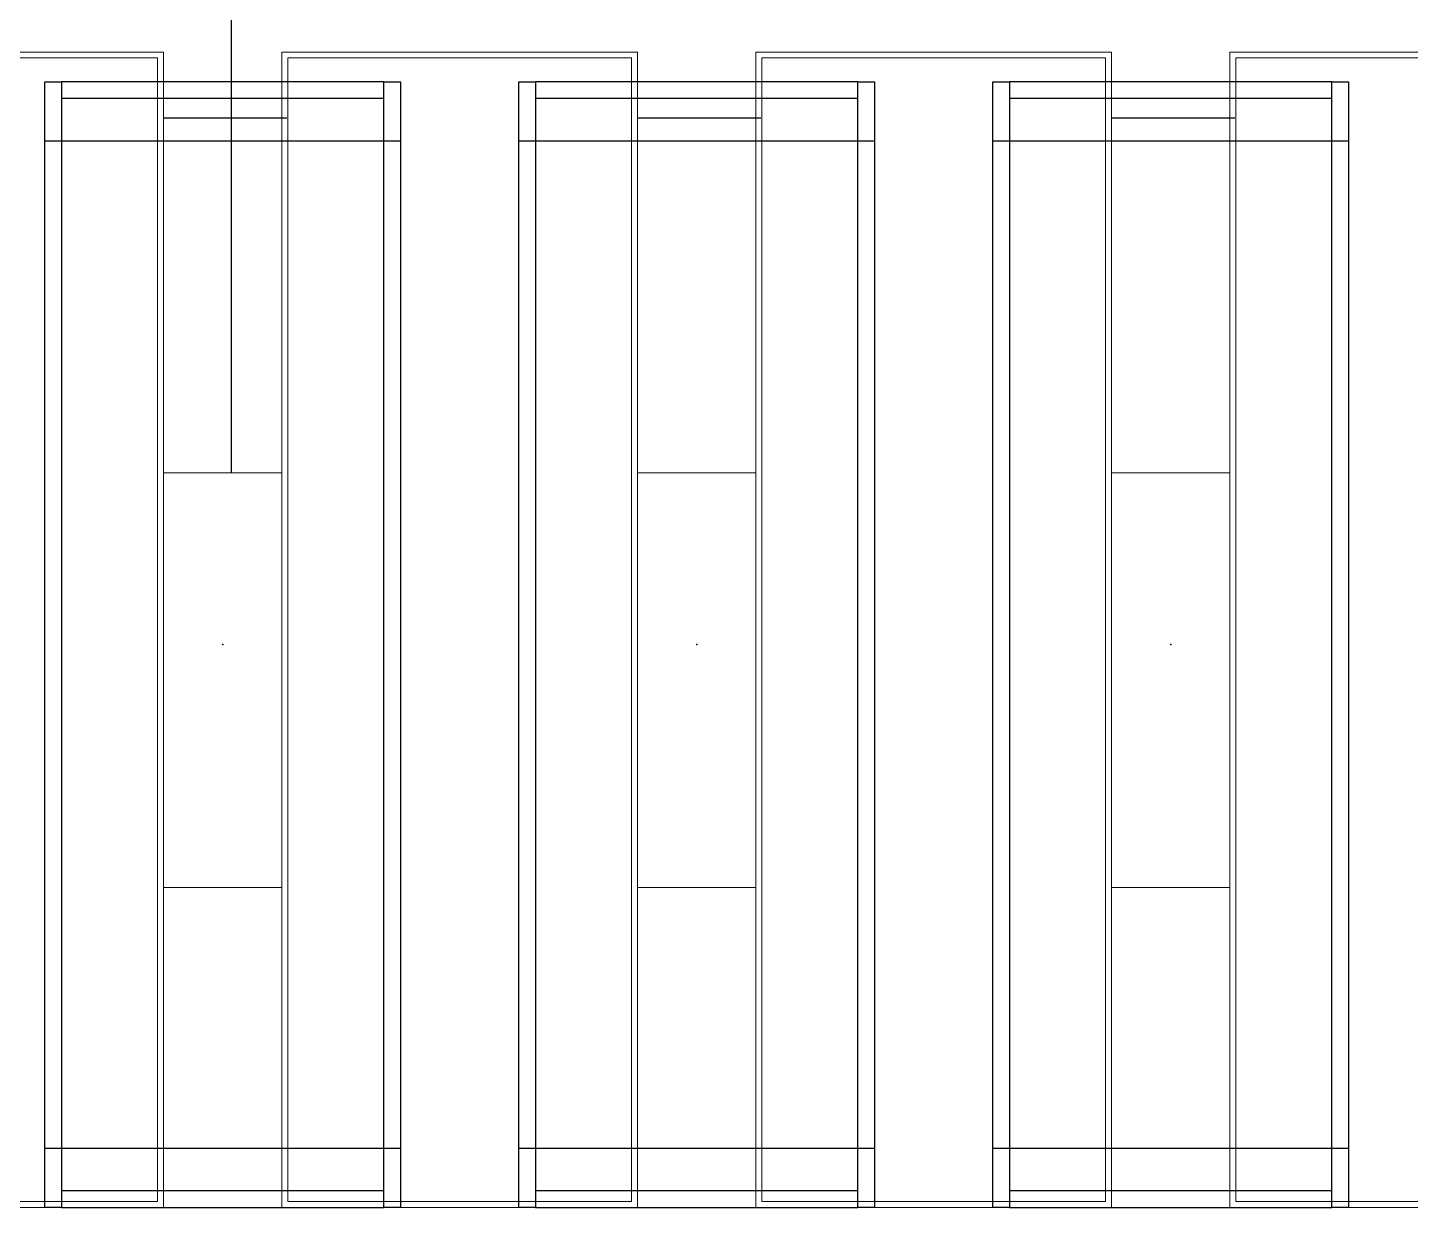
# Model space of a CAD drawing. Header units: millimetres. Extents: x 813027 to 1148939, y -931049 to -10.
# Drawn here: x 985175 to 986342, y -111760 to -110764 of the extents above; entities that cross this region are included whole.
import ezdxf

# ---------------------------------------------------------------- set-up
doc = ezdxf.new("R2010")
doc.units = ezdxf.units.MM
for name, color, linetype, lineweight in [('A-CLNG', 2, 'Continuous', 9), ('A-CLNG-PATT', 2, 'Continuous', 9), ('A-GLAZ-CURT', 2, 'Continuous', 9)]:
    doc.layers.add(name, color=color, linetype=linetype, lineweight=lineweight)
doc.layers.add('A11_ALU.SOLID SHEET', color=7, linetype='Continuous')

# ---------------------------------------------------------------- blocks, each defined once
blk = doc.blocks.new('ESC C3 - ESC C-06-9359441-4160 - LOWER PLATFORM LEVEL - REFLECTED CEILING GENERAL PLAN')
at = {"layer": 'A-CLNG-PATT', "lineweight": 25}
h = blk.add_hatch(dxfattribs=at)
h.set_pattern_fill('FP_12', color=256, style=0, pattern_type=2)
h.set_pattern_definition([(270, (990146.3, -134841.6), (-1200, -7e-14), []), (180, (990146.3, -134841.6), (3e-13, 2400), [])])
h.paths.add_polyline_path([(985296.3, -111141.8), (985396.3, -111141.8), (985401.3, -110786.8), (985696.3, -110791.8), (985696.3, -111141.8), (985796.3, -111141.8), (985801.3, -110786.8), (986096.3, -110791.8), (986096.3, -111141.8), (986196.3, -111141.8), (986201.3, -110786.8), (986496.3, -110791.8), (986496.3, -111141.8), (986596.3, -111141.8), (986601.3, -110786.8), (986896.3, -110791.8), (986896.3, -111141.8), (986996.3, -111141.8), (987001.3, -110786.8), (987296.3, -110791.8), (987296.3, -111141.8), (987396.3, -111141.8), (987401.3, -110786.8), (987696.3, -110791.8), (987696.3, -111141.8), (987796.3, -111141.8), (987801.3, -110786.8), (987911.3, -110786.8), (987911.3, -110686.8), (985167.2, -110686.8), (985167.2, -110786.8), (985296.3, -110791.8), (985296.3, -110840.8)])
h.paths.add_polyline_path([(988996.3, -111141.8), (989001.3, -110786.8), (989296.3, -110791.8), (989296.3, -111141.8), (989396.3, -111141.8), (989401.3, -110786.8), (989696.3, -110791.8), (989696.3, -111141.8), (989796.3, -111141.8), (989801.3, -110786.8), (990096.3, -110791.8), (990096.3, -111141.8), (990118.8, -111141.8), (990118.8, -110686.8), (988161.3, -110686.8), (988161.3, -111141.8), (988196.3, -111141.8), (988201.3, -110786.8), (988496.3, -110791.8), (988496.3, -111141.8), (988596.3, -111141.8), (988601.3, -110786.8), (988896.3, -110791.8), (988901.1, -111141.8)])
h.paths.add_polyline_path([(988901.1, -110636.8), (990118.8, -110636.8), (990118.8, -110586.8), (985167.2, -110586.8), (985167.2, -110636.8), (988346.3, -110636.8)])
h.paths.add_polyline_path([(987828.8, -110386.8), (990118.8, -110386.8), (990118.8, -107841.8), (985167.2, -107841.8), (985167.2, -110386.8), (987446.3, -110386.8)])
h = blk.add_hatch(dxfattribs=at)
h.set_pattern_fill('FP_9', color=256, style=0, pattern_type=2)
h.set_pattern_definition([(0, (1012946.3, -103641.9), (0, -1200), []), (270, (1012946.3, -103641.9), (-2400, -1e-13), [])])
h.paths.add_polyline_path([(988496.3, -111491.8), (988596.3, -111491.8), (988596.3, -111141.8), (988496.3, -111141.8)])
h.paths.add_polyline_path([(988196.3, -111491.8), (988196.3, -111141.8), (988161.3, -111141.8), (988161.3, -111491.8)])
h.paths.add_polyline_path([(990118.8, -111491.8), (990118.8, -111141.8), (990096.3, -111141.8), (990096.3, -111491.8)])
h.paths.add_polyline_path([(989796.3, -111491.8), (989796.3, -111141.8), (989696.3, -111141.8), (989696.3, -111491.8)])
h.paths.add_polyline_path([(988896.3, -111491.8), (988996.3, -111491.8), (988996.3, -111141.8), (988896.3, -111141.8)])
h.paths.add_polyline_path([(989396.3, -111491.8), (989396.3, -111141.8), (989296.3, -111141.8), (989296.3, -111491.8)])
h.paths.add_polyline_path([(985796.3, -111491.8), (985796.3, -111141.8), (985696.3, -111141.8), (985696.3, -111491.8)])
h.paths.add_polyline_path([(986096.3, -111491.8), (986196.3, -111491.8), (986196.3, -111141.8), (986096.3, -111141.8)])
h.paths.add_polyline_path([(986996.3, -111491.8), (986996.3, -111141.8), (986896.3, -111141.8), (986896.3, -111491.8)])
h.paths.add_polyline_path([(987396.3, -111491.8), (987396.3, -111141.8), (987296.3, -111141.8), (987296.3, -111491.8)])
h.paths.add_polyline_path([(987796.3, -111491.8), (987796.3, -111141.8), (987696.3, -111141.8), (987696.3, -111491.8)])
h.paths.add_polyline_path([(985396.3, -111491.8), (985396.3, -111141.8), (985296.3, -111141.8), (985296.3, -111491.8)])
h.paths.add_polyline_path([(986496.3, -111491.8), (986596.3, -111491.8), (986596.3, -111141.8), (986496.3, -111141.8)])
at = {"layer": 'A-CLNG'}
for p, q in [((985296.3, -111141.8), (985396.3, -111141.8)), ((985396.3, -111141.8), (985296.3, -111141.8)), ((985296.3, -111141.8), (985396.3, -111141.8)), ((985396.3, -111141.8), (985296.3, -111141.8)), ((985696.3, -111141.8), (985796.3, -111141.8)), ((985796.3, -111141.8), (985696.3, -111141.8)), ((985696.3, -111141.8), (985796.3, -111141.8)), ((985796.3, -111141.8), (985696.3, -111141.8)), ((986096.3, -111141.8), (986196.3, -111141.8)), ((986196.3, -111141.8), (986096.3, -111141.8)), ((986096.3, -111141.8), (986196.3, -111141.8)), ((986196.3, -111141.8), (986096.3, -111141.8)), ((985296.3, -111491.8), (985396.3, -111491.8)), ((985396.3, -111491.8), (985296.3, -111491.8)), ((985696.3, -111491.8), (985796.3, -111491.8)), ((985796.3, -111491.8), (985696.3, -111491.8)), ((986096.3, -111491.8), (986196.3, -111491.8)), ((986196.3, -111491.8), (986096.3, -111491.8))]:
    blk.add_line(p, q, dxfattribs=at)
blk = doc.blocks.new('DPA_CP_Metal Ceiling Panel - Vertical Panel with Gap-23421632-4160 - LOWER PLATFORM LEVEL - REFLECTED CEILING GENERAL PLAN')
at = {"layer": 'A-GLAZ-CURT'}
for p, q in [((966196.3, -111761.8), (966196.3, -110786.8)), ((966196.3, -110786.8), (966496.3, -110786.8)), ((966196.3, -111761.8), (966196.3, -110786.8)), ((966196.3, -110786.8), (966496.3, -110786.8)), ((966496.3, -110786.8), (966196.3, -110786.8)), ((966196.3, -110786.8), (966196.3, -111761.8)), ((966496.3, -110786.8), (966196.3, -110786.8)), ((966196.3, -110786.8), (966196.3, -111761.8)), ((966196.3, -111761.8), (966196.3, -110786.8)), ((966196.3, -110786.8), (966496.3, -110786.8)), ((966496.3, -111761.8), (966496.3, -110786.8)), ((966496.3, -110786.8), (966496.3, -111761.8)), ((966496.3, -111761.8), (966496.3, -110786.8)), ((966496.3, -111761.8), (966496.3, -110786.8)), ((966496.3, -110786.8), (966496.3, -111761.8)), ((966201.3, -111756.8), (966201.3, -110791.8)), ((966201.3, -110791.8), (966491.3, -110791.8)), ((966491.3, -110791.8), (966491.3, -111756.8)), ((966196.3, -111761.8), (966496.3, -111761.8)), ((966496.3, -111761.8), (966196.3, -111761.8)), ((966196.3, -111761.8), (966496.3, -111761.8)), ((966196.3, -111761.8), (966496.3, -111761.8)), ((966496.3, -111761.8), (966196.3, -111761.8)), ((966201.3, -111756.8), (966491.3, -111756.8))]:
    blk.add_line(p, q, dxfattribs=at)
blk = doc.blocks.new('C-2-PP21-AR-4160-01-B_20250829-084021_EXCL')
at = {"layer": 'A-CLNG'}
blk.add_blockref('ESC C3 - ESC C-06-9359441-4160 - LOWER PLATFORM LEVEL - REFLECTED CEILING GENERAL PLAN', (-1047096.3, 105341.8), dxfattribs=at)
at = {"layer": 'A-GLAZ-CURT'}
for p in [(-1028296.3, 105341.8), (-1027896.3, 105341.8), (-1027496.3, 105341.8), (-1027096.3, 105341.8)]:
    blk.add_blockref('DPA_CP_Metal Ceiling Panel - Vertical Panel with Gap-23421632-4160 - LOWER PLATFORM LEVEL - REFLECTED CEILING GENERAL PLAN', p, dxfattribs=at)
blk = doc.blocks.new('*U565')
for p, q in [((-425.3, -7550), (-425.3, -7250)), ((425, -7250), (425, -7550)), ((-425.3, -7950), (-425.3, -7650)), ((425, -7650), (425, -7950)), ((-425.3, -8350), (-425.3, -8050)), ((425, -8050), (425, -8350))]:
    blk.add_line(p, q)
for p in [(0, -7400), (0, -7800), (0, -8200)]:
    blk.add_point(p)
at = {"layer": 'A11_ALU.SOLID SHEET', "color": 0}
for points in [[(-475, -7250), (475, -7250), (475, -7264), (-475, -7264)], [(-475, -7536), (-461, -7536), (-461, -7264), (-475, -7264)], [(475, -7264), (461, -7264), (461, -7536), (475, -7536)], [(-475, -7536), (475, -7536), (475, -7550), (-475, -7550)], [(-475, -7650), (475, -7650), (475, -7664), (-475, -7664)], [(-475, -7936), (-461, -7936), (-461, -7664), (-475, -7664)], [(475, -7664), (461, -7664), (461, -7936), (475, -7936)], [(-475, -7936), (475, -7936), (475, -7950), (-475, -7950)], [(-475, -8050), (475, -8050), (475, -8064), (-475, -8064)], [(-475, -8336), (-461, -8336), (-461, -8064), (-475, -8064)], [(475, -8064), (461, -8064), (461, -8336), (475, -8336)], [(-475, -8336), (475, -8336), (475, -8350), (-475, -8350)]]:
    blk.add_lwpolyline(points, close=True, dxfattribs=at)
blk = doc.blocks.new('C-2-PP21-AR-4160-01-B_20250829-084416_NEWCL')
at = {"rotation": 90}
blk.add_blockref('*U565', (-69150, -5945), dxfattribs=at)

msp = doc.modelspace()

# ---------------------------------------------------------------- block references
msp.add_blockref('C-2-PP21-AR-4160-01-B_20250829-084021_EXCL', (1047090, -105340))

# ---------------------------------------------------------------- next in the draw order: block references
msp.add_blockref('C-2-PP21-AR-4160-01-B_20250829-084416_NEWCL', (1047090, -105340))

doc.saveas('drawing.dxf')
